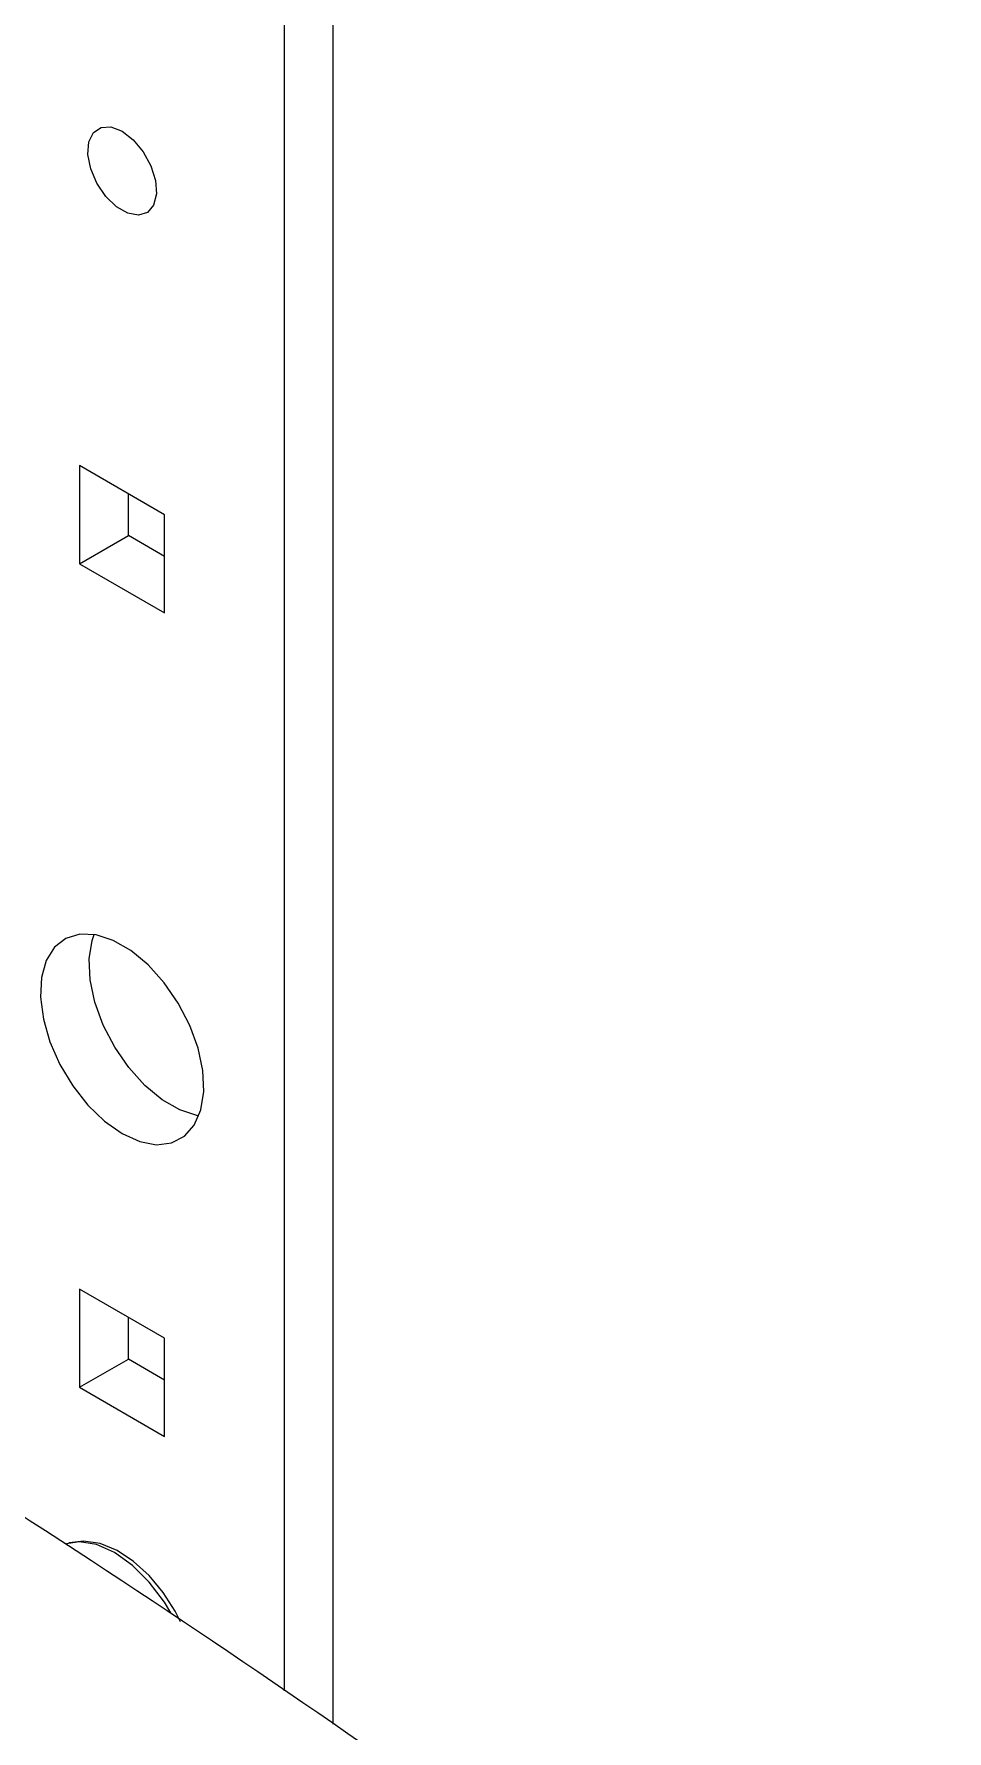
# Model space of a CAD drawing. Extents: x 2 to 136, y 1 to 99.
# Drawn here: x 103.784 to 106.273, y 13.861 to 18.489 of the extents above; entities that cross this region are included whole.
import ezdxf

# ---------------------------------------------------------------- set-up
doc = ezdxf.new("R2010")
doc.units = 0
doc.header["$MEASUREMENT"] = 0
doc.linetypes.add('SLD-Solid', pattern=[0])
doc.layers.add('OBJECT', color=7, linetype='CONTINUOUS')

msp = doc.modelspace()

# ---------------------------------------------------------------- linework, layer by layer
at = {"layer": 'OBJECT', "linetype": 'SLD-Solid', "lineweight": 15}
for p, q in [((104.5991, 20.0026), (104.5991, 13.8793)), ((104.4662, 19.9258), (104.4662, 13.97)), ((104.1402, 17.1777), (103.9083, 17.3116)), ((103.9083, 17.3116), (103.9083, 17.0438)), ((104.0412, 17.1205), (104.0412, 17.2349)), ((104.1402, 16.9099), (104.1402, 17.1777)), ((103.9083, 17.0438), (104.0412, 17.1205)), ((104.1402, 17.0634), (104.0412, 17.1205)), ((103.9083, 17.0438), (104.1402, 16.9099)), ((104.1402, 14.9322), (103.9083, 15.0661)), ((103.9083, 15.0661), (103.9083, 14.7983)), ((104.0412, 14.875), (104.0412, 14.9894)), ((104.1402, 14.6644), (104.1402, 14.9322)), ((103.9083, 14.7983), (104.0412, 14.875)), ((104.1402, 14.8179), (104.0412, 14.875)), ((103.9083, 14.7983), (104.1402, 14.6644))]:
    msp.add_line(p, q, dxfattribs=at)
at = {"layer": 'OBJECT', "linetype": 'SLD-Solid', "lineweight": 15, "flags": 128}
for points in [[(104.0243, 18.2233), (104.0547, 18.1999), (104.0818, 18.1672), (104.1027, 18.129), (104.1151, 18.0892), (104.1176, 18.0523), (104.1101, 18.0221), (104.0932, 18.002), (104.0688, 17.9942), (104.0397, 17.9995), (104.0088, 18.0173), (103.9797, 18.0457), (103.9553, 18.0816), (103.9385, 18.1212), (103.9309, 18.1601), (103.9334, 18.1941), (103.9458, 18.2195), (103.9667, 18.2337), (103.9938, 18.235), (104.0243, 18.2233)], [(104.0243, 15.4899), (104.0721, 15.4683), (104.1178, 15.4597), (104.159, 15.4645), (104.194, 15.4826), (104.221, 15.513), (104.2389, 15.5544), (104.2467, 15.6048), (104.2441, 15.6618), (104.2312, 15.7229), (104.2086, 15.785), (104.1774, 15.8454), (104.1391, 15.9012), (104.0954, 15.9498), (104.0483, 15.9889), (104.0002, 16.0167), (103.9531, 16.0319), (103.9094, 16.0338), (103.8711, 16.0223), (103.8399, 15.9979), (103.8173, 15.9618), (103.8044, 15.9156), (103.8018, 15.8616), (103.8096, 15.8022), (103.8275, 15.7402), (103.8545, 15.6786), (103.8895, 15.6202), (103.9307, 15.5677), (103.9764, 15.5236), (104.0243, 15.4899)], [(104.2335, 15.5382), (104.2283, 15.5391), (104.1813, 15.5543), (104.1331, 15.5821), (104.0861, 15.6212), (104.0424, 15.6698), (104.004, 15.7256), (103.9728, 15.7859), (103.9503, 15.8481), (103.9374, 15.9091), (103.9348, 15.9662), (103.9426, 16.0166), (103.9479, 16.0328)], [(104.1832, 14.1588), (104.1685, 14.1874), (104.1358, 14.2388), (104.0976, 14.2847), (104.0554, 14.3232), (104.0106, 14.3528), (103.9646, 14.3718), (103.919, 14.3787), (103.8811, 14.3739), (103.8712, 14.3693)], [(104.1569, 14.1832), (104.1396, 14.2118), (104.0984, 14.2666), (104.0522, 14.3126), (104.0034, 14.3474), (103.9546, 14.369), (103.9084, 14.3763), (103.8729, 14.371)]]:
    msp.add_lwpolyline(points, dxfattribs=at)
at = {"layer": 'OBJECT', "linetype": 'SLD-Solid', "lineweight": 15}
msp.add_arc((86.5622, -12.213), 31.7217, 51.58312, 57.31953, dxfattribs=at)
for points, knots in [([(100.3535, 15.186), (100.4663, 15.1209), (100.899, 14.8709), (101.6513, 14.418), (102.6098, 13.811), (103.5672, 13.176), (104.2034, 12.728), (104.5215, 12.5041)], [0, 0, 0, 0, 0.08089, 0.310335, 0.539781, 0.76989, 1, 1, 1, 1]), ([(104.5104, 12.4872), (104.5034, 12.4922), (104.4683, 12.5173), (104.3209, 12.6221), (103.9554, 12.8794), (103.3921, 13.2664), (102.6027, 13.7908), (101.6994, 14.365), (100.9084, 14.8421), (100.4563, 15.1032), (100.3435, 15.1684)], [0, 0, 0, 0, 0.005085, 0.025423, 0.106777, 0.269519, 0.432262, 0.675683, 0.919105, 1, 1, 1, 1]), ([(105.0535, 12.6789), (105.0464, 12.6832), (105.0112, 12.7047), (104.863, 12.7951), (104.2703, 13.1564), (103.3074, 13.7434), (102.4574, 14.2616), (102.059, 14.5045)], [0, 0, 0, 0, 0.007069, 0.035343, 0.14844, 0.600828, 1, 1, 1, 1]), ([(101.8157, 14.3641), (101.8228, 14.3598), (101.8582, 14.3383), (102.0069, 14.2483), (102.6018, 13.8883), (103.5682, 13.3033), (104.4213, 12.7869), (104.8213, 12.5449)], [0, 0, 0, 0, 0.007069, 0.035343, 0.14844, 0.600828, 1, 1, 1, 1])]:
    msp.add_open_spline(points, degree=3, knots=knots, dxfattribs=at)
msp.add_open_spline([(104.8109, 12.5273), (101.8054, 14.3465)], degree=1, dxfattribs=at)

doc.saveas('drawing.dxf')
